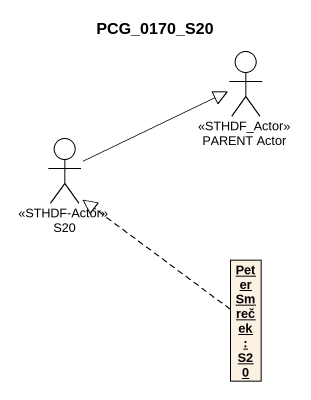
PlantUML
@startuml
title PCG_0170_S20
allowmixing
hide circle
hide empty members
actor "PARENT Actor" as PARENT_Actor <<STHDF_Actor>>
actor S20 <<STHDF-Actor>>
object "Peter Smreček : S20" as Peter_Smreček
S20 -right-|> PARENT_Actor
Peter_Smreček .up.|> S20
@enduml
